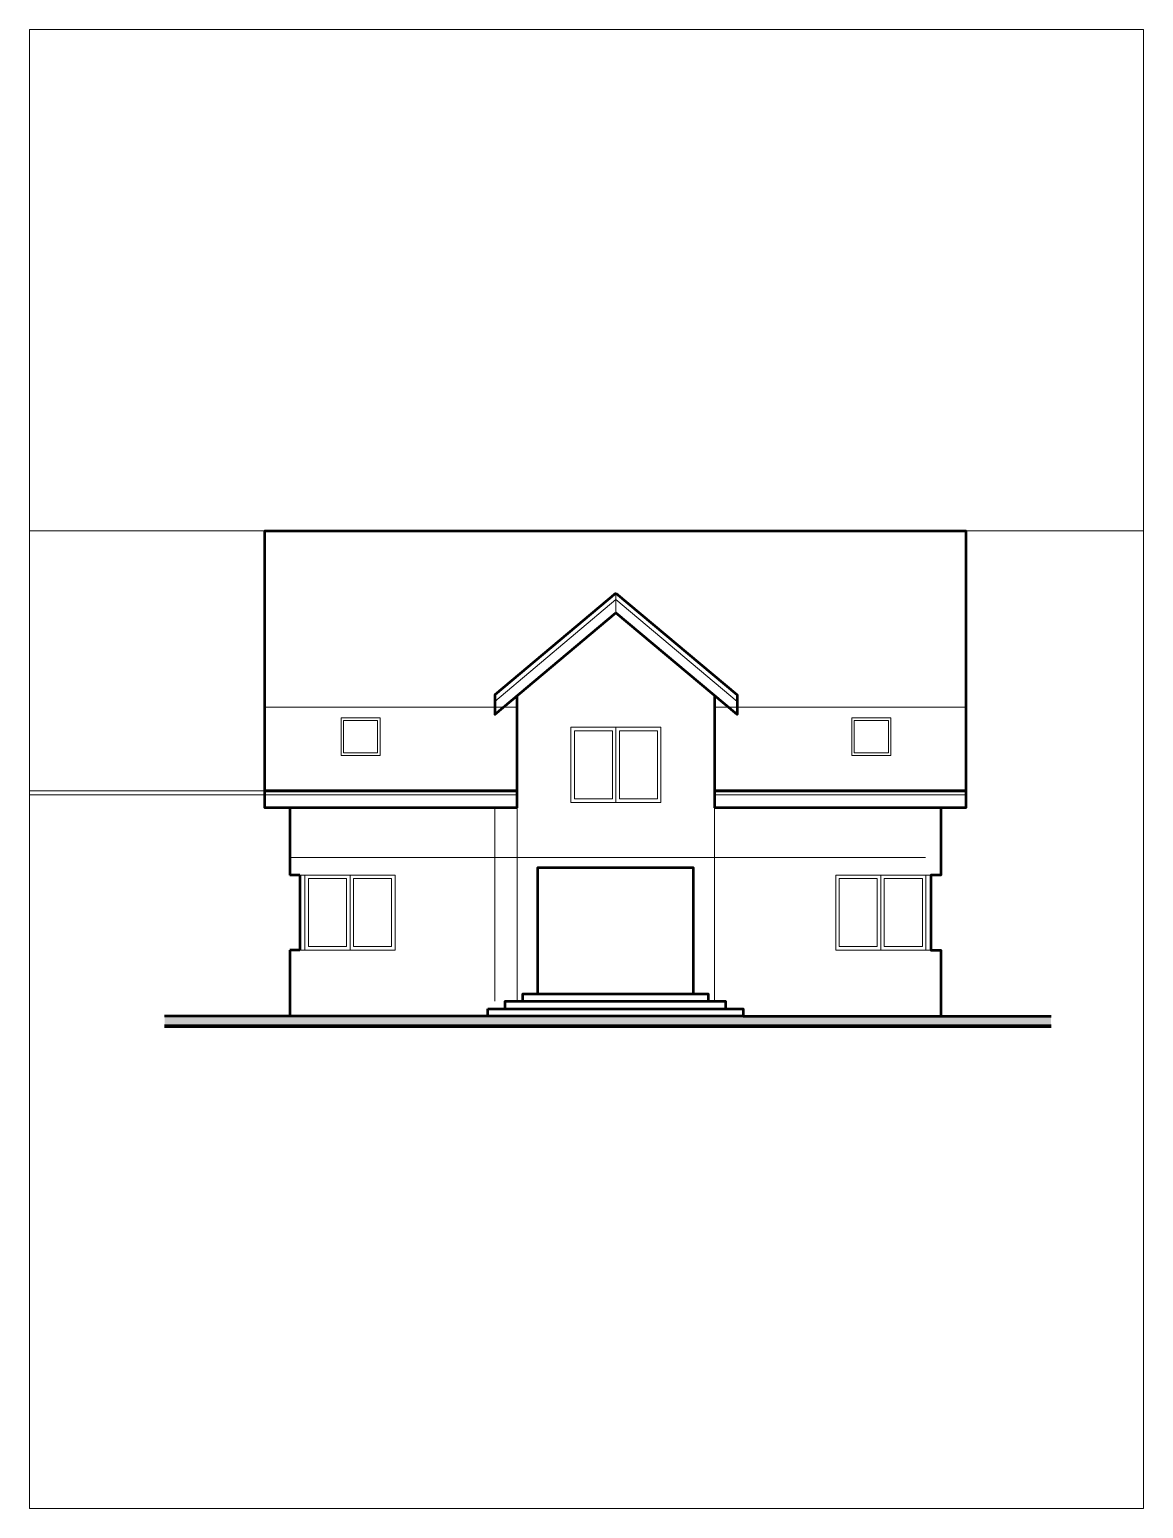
# Paper-space layout 'ELEW S' of a CAD drawing. Header units: millimetres. Extents: x -20 to 202, y -20 to 275.
# The model-space entities are those that its viewports show. They can reach past a viewport. Long polylines and large blocks are cut down to what shows.
import ezdxf

# ---------------------------------------------------------------- set-up
doc = ezdxf.new("R2010")
doc.units = ezdxf.units.MM
doc.linetypes.add('DASHED', pattern=[19.05, 12.7, -6.35])
for name, color, linetype, lineweight in [('A-ELEWACJA CIENKA', 11, 'Continuous', 13), ('A-RYS ELEWACJI', 40, 'Continuous', 50), ('A-schody', 2, 'Continuous', 0), ('A-wykończenie', 4, 'Continuous', 5), ('B-materiały', 9, 'Continuous', 0)]:
    doc.layers.add(name, color=color, linetype=linetype, lineweight=lineweight)
doc.layers.add('A-linia poziomu stopu', color=7, linetype='DASHED', lineweight=0, plot=False)

msp = doc.modelspace()

# ---------------------------------------------------------------- hatches: boundary and pattern name
at = {"layer": 'B-materiały'}
h = msp.add_hatch(dxfattribs=at)
h.set_pattern_fill('AR-HBONE', color=256, scale=0.1)
h.paths.add_polyline_path([(2807.84, -2896.24), (4578.32, -2896.24), (4578.32, -2916.24), (2807.84, -2916.24)])

# ---------------------------------------------------------------- linework, layer by layer
at = {"layer": 'A-ELEWACJA CIENKA'}
for p, q in [((3709.32, -2064.52), (3467.35, -2267.56)), ((3709.32, -2090.63), (3709.32, -2051.47)), ((3709.32, -2064.52), (3951.3, -2267.56)), ((3709.32, -2319.24), (3709.32, -2469.24)), ((3008.32, -2454.16), (3512.32, -2454.16)), ((3906.32, -2454.16), (4408.32, -2454.16)), ((3467.32, -2480.24), (3467.32, -2866.24)), ((3512.32, -2480.24), (3512.32, -2866.24)), ((3906.32, -2480.24), (3906.32, -2866.24)), ((3088.27, -2614.24), (3088.27, -2764.24)), ((3178.29, -2614.24), (3178.29, -2764.24)), ((4238.35, -2614.24), (4238.35, -2764.24)), ((4328.38, -2614.24), (4328.38, -2764.24))]:
    msp.add_line(p, q, dxfattribs=at)
for points in [[(3160.25, -2300.68), (3238.25, -2300.68), (3238.25, -2375.43), (3160.25, -2375.43), (3160.25, -2300.68)], [(4258.4, -2300.68), (4180.4, -2300.68), (4180.4, -2375.43), (4258.4, -2375.43), (4258.4, -2300.68)], [(3619.32, -2319.24), (3799.32, -2319.24), (3799.32, -2469.24), (3619.32, -2469.24), (3619.32, -2319.24)]]:
    msp.add_lwpolyline(points, dxfattribs=at)
for points in [[(3165.25, -2305.68), (3233.25, -2305.68), (3233.25, -2370.43), (3165.25, -2370.43)], [(3702.32, -2462.24), (3626.32, -2462.24), (3626.32, -2326.24), (3702.32, -2326.24)], [(3716.32, -2326.24), (3792.32, -2326.24), (3792.32, -2462.24), (3716.32, -2462.24)], [(4253.4, -2305.68), (4185.4, -2305.68), (4185.4, -2370.43), (4253.4, -2370.43)], [(3078.27, -2614.24), (3268.32, -2614.24), (3268.32, -2764.24), (3078.27, -2764.24)], [(3171.29, -2757.24), (3095.27, -2757.24), (3095.27, -2621.24), (3171.29, -2621.24)], [(3185.29, -2621.24), (3261.32, -2621.24), (3261.32, -2757.24), (3185.29, -2757.24)], [(4338.38, -2614.24), (4148.32, -2614.24), (4148.32, -2764.24), (4338.38, -2764.24)], [(4231.35, -2621.24), (4155.32, -2621.24), (4155.32, -2757.24), (4231.35, -2757.24)], [(4245.35, -2757.24), (4321.38, -2757.24), (4321.38, -2621.24), (4245.35, -2621.24)]]:
    msp.add_lwpolyline(points, close=True, dxfattribs=at)
at = {"layer": 'A-linia poziomu stopu'}
for p, q in [((3008.32, -2279.24), (3512.32, -2279.24)), ((3906.32, -2279.24), (4408.32, -2279.24)), ((3057.84, -2579.24), (4358.32, -2579.24))]:
    msp.add_line(p, q, dxfattribs=at)
at = {"layer": 'A-RYS ELEWACJI'}
for p, q in [((3512.32, -2480.24), (3512.32, -2255.93)), ((3906.32, -2255.93), (3906.32, -2480.24)), ((3057.84, -2480.24), (3057.84, -2614.24)), ((3078.27, -2614.24), (3057.84, -2614.24)), ((3078.27, -2614.24), (3078.27, -2764.24)), ((3078.27, -2764.24), (3057.84, -2764.24)), ((3057.84, -2764.24), (3057.84, -2896.24)), ((3453.32, -2896.24), (2807.84, -2896.24)), ((3963.32, -2896.24), (4578.32, -2896.24))]:
    msp.add_line(p, q, dxfattribs=at)
for points in [[(3512.32, -2446.49), (3008.32, -2446.49), (3008.32, -1927.26), (4408.32, -1927.26), (4408.32, -2446.49), (3906.32, -2446.49)], [(3709.32, -2051.47), (3467.33, -2254.52), (3467.39, -2293.64), (3709.32, -2090.63)], [(3709.32, -2051.47), (3951.32, -2254.52), (3951.26, -2293.64), (3709.32, -2090.63)], [(3512.32, -2480.24), (3008.32, -2480.24), (3008.32, -2446.49), (3512.32, -2446.49)], [(3906.32, -2446.49), (4408.32, -2446.49), (4408.32, -2480.24), (3906.32, -2480.24)], [(4358.32, -2480.24), (4358.32, -2614.24), (4338.38, -2614.24), (4338.38, -2764.24), (4358.32, -2764.24), (4358.32, -2896.24)], [(3553.32, -2851.24), (3553.32, -2599.24), (3863.32, -2599.24), (3863.32, -2849.24)], [(3523.32, -2866.24), (3523.32, -2851.24), (3893.32, -2851.24), (3893.32, -2866.24)], [(3488.32, -2881.24), (3488.32, -2866.24), (3928.32, -2866.24), (3928.32, -2881.24)]]:
    msp.add_lwpolyline(points, dxfattribs=at)
msp.add_lwpolyline([(3453.32, -2881.24), (3963.32, -2881.24), (3963.32, -2896.24), (3453.32, -2896.24)], close=True, dxfattribs=at)
at = {"layer": 'A-schody'}
for p, q in [((9137.27, -1927.26), (-1610.41, -1927.26)), ((3512.32, -2446.49), (-1610.41, -2446.49))]:
    msp.add_line(p, q, dxfattribs=at)
at = {"layer": 'A-wykończenie'}
msp.add_line((3512.32, -2454.16), (-1610.41, -2454.16), dxfattribs=at)
at = {"layer": 'A-wykończenie', "lineweight": 158}
msp.add_line((4578.32, -2916.24), (2807.84, -2916.24), dxfattribs=at)

psp = doc.layouts.new('ELEW S')

# ---------------------------------------------------------------- viewports
at = {"layer": 'A-wykończenie'}
psp.add_viewport(center=(91.18, 127.37), size=(222.47, 295.209), view_center_point=(3650.54, -2402.56), view_height=2952.094, dxfattribs=at)

doc.saveas('drawing.dxf')
